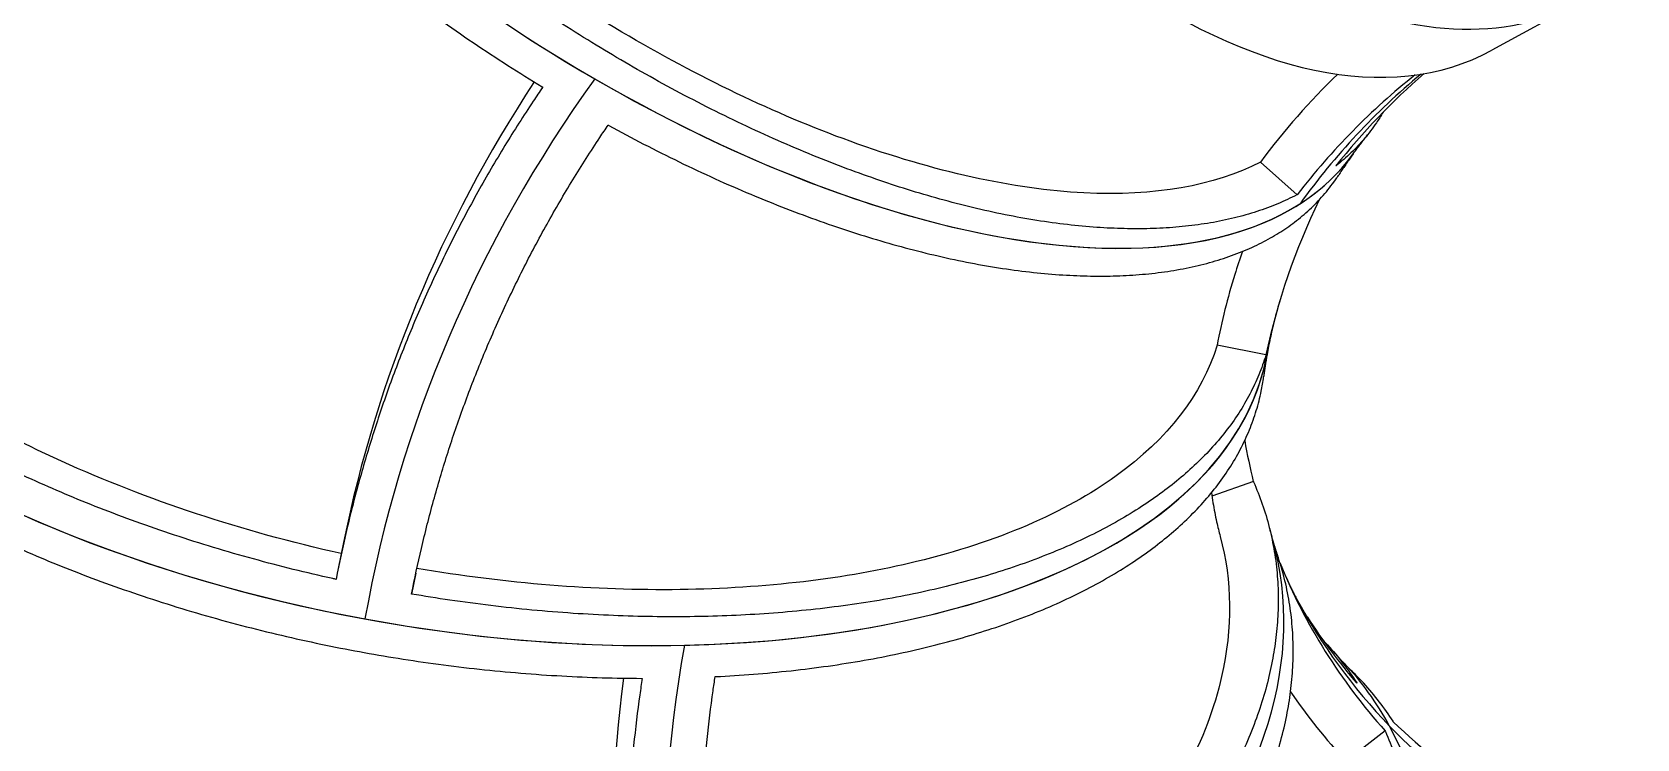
# Model space of a CAD drawing. Header units: millimetres. Extents: x -7616 to 421613, y 91067 to 341353.
# Drawn here: x 184709 to 185542, y 177961 to 178328 of the extents above; entities that cross this region are included whole.
import ezdxf

# ---------------------------------------------------------------- set-up
doc = ezdxf.new("R2010")
doc.units = ezdxf.units.MM
doc.header["$LTSCALE"] = 500
doc.header["$MEASUREMENT"] = 0
doc.linetypes.add('H0', pattern=[0.3, 0.2, -0.1])
doc.layers.add('e-plan', color=9, linetype='CONTINUOUS')

# ---------------------------------------------------------------- blocks, each defined once
blk = doc.blocks.new('A$C633402C3')
at = {"layer": 'e-plan'}
for p, q in [((112221.2, 86910.61), (112175.44, 86885.68)), ((112074.32, 86810.66), (112055.16, 86827.58)), ((112058.05, 86727.46), (112032.66, 86732.44)), ((112051.5, 86661.75), (112029.97, 86654.05)), ((111578.88, 86629.97), (111576.16, 86616.59)), ((111616.5, 86614.16), (111614.28, 86603.23)), ((112119.98, 86532.12), (112099.7, 86516.38))]:
    blk.add_line(p, q, dxfattribs=at)
for centre, major_axis, ratio, start_param, end_param in [((112008.34, 87301.4), (212.85, -390.79), 0.495687, 2.742578, 6.285481), ((112012.16, 87303.48), (210.46, -386.4), 0.495687, 2.771155, 6.285481), ((112008.34, 87301.4), (210.46, -386.4), 0.495687, 3.143888, 6.283185), ((111962.58, 87276.47), (212.85, -390.79), 0.495687, 3.141593, 6.283185), ((111752.76, 87084.22), (350.58, -252.42), 0.469633, 3.350329, 4.921125), ((111752.76, 87084.22), (350.58, -252.42), 0.469633, 4.528426, 6.099222), ((111633.38, 86803.71), (425.35, -75.53), 0.503896, 3.141593, 4.700004), ((112407.41, 86516.51), (256.52, -400.6), 0.867965, 3.31288, 3.459091), ((112417.28, 86499.12), (-252.62, 394.51), 0.867965, 0.08792, 0.301702), ((112425.64, 86504.48), (252.37, -394.12), 0.867965, 3.247252, 3.472809), ((112425.64, 86504.48), (252.37, -394.12), 0.867965, 3.247252, 3.472809), ((112434.01, 86509.83), (-252.62, 394.51), 0.867965, 0.126338, 0.288511), ((112460.88, 86450.9), (882.01, -179.07), 0.863698, 2.808517, 3.141593), ((112475.14, 86427.47), (882.01, -179.07), 0.863698, 2.77012, 3.162819), ((112475.14, 86427.47), (882.01, -179.07), 0.863698, 2.77012, 3.162819), ((111752.76, 87084.22), (350.58, -252.42), 0.469633, 4.921125, 6.283185), ((111752.76, 87084.22), (350.58, -252.42), 0.469633, 6.099222, 6.283185), ((112516.46, 86630.97), (-459.1, 93.21), 0.863698, 6.064474, 6.274897), ((111633.38, 86803.71), (425.35, -75.53), 0.503896, 3.521907, 5.092703), ((112499.44, 86640.82), (466.18, -94.65), 0.863698, 3.056838, 3.1491), ((112518.47, 86640.85), (458.64, -93.12), 0.863698, 3.141593, 3.162819), ((112518.47, 86640.85), (458.64, -93.12), 0.863698, 3.141593, 3.162819), ((111633.38, 86803.71), (425.35, -75.53), 0.503896, 4.700004, 6.2708), ((111633.38, 86803.71), (425.35, -75.53), 0.503896, 5.092703, 6.283185), ((111633.38, 86803.71), (425.35, -75.53), 0.503896, 6.2708, 6.283185), ((112491.3, 86812.85), (-412.24, -222.52), 0.802047, 6.022925, 6.079671), ((111646.24, 86512.29), (415.27, 119.06), 0.588243, 4.840602, 6.283185), ((111646.24, 86512.29), (415.27, 119.06), 0.588243, 4.840602, 6.283185), ((112491.3, 86812.85), (-412.24, -222.52), 0.802047, 6.19794, 6.47237), ((112485.63, 86823.36), (411.84, 222.3), 0.802047, 3.141593, 3.360292), ((112485.63, 86823.36), (411.84, 222.3), 0.802047, 3.141593, 3.360292), ((112479.96, 86833.87), (-412.24, -222.52), 0.802047, 0.062277, 0.175993), ((112608.19, 86596.31), (791.99, 427.49), 0.802047, 2.574893, 2.967592), ((112608.19, 86596.31), (791.99, 427.49), 0.802047, 2.574893, 2.967592), ((111786.89, 86268.24), (311.55, 299.26), 0.583035, 6.123006, 6.283185), ((111786.89, 86268.24), (311.55, 299.26), 0.583035, 6.123006, 6.283185), ((112581.45, 86610.32), (791.99, 427.49), 0.802047, 2.61559, 2.953874), ((112472.65, 86805.94), (418.6, 225.95), 0.802047, 3.226125, 3.346573), ((111786.89, 86268.24), (311.55, 299.26), 0.583035, 4.552209, 6.123006), ((111786.89, 86268.24), (311.55, 299.26), 0.583035, 4.552209, 6.123006), ((112485.63, 86823.36), (411.84, 222.3), 0.802047, 3.360292, 3.752991), ((112485.63, 86823.36), (411.84, 222.3), 0.802047, 3.360292, 3.752991), ((112479.96, 86833.87), (-412.24, -222.52), 0.802047, 0.248213, 0.568692)]:
    blk.add_ellipse(centre, major_axis=major_axis, ratio=ratio, start_param=start_param, end_param=end_param, dxfattribs=at)
for points, knots in [([(111373.42, 87272.54), (111373.41, 87272.47), (111373.4, 87272.4), (111372.98, 87268.74), (111372.7, 87265.03), (111372.44, 87257.35), (111372.46, 87253.4), (111372.82, 87245.29), (111373.15, 87241.15), (111374.14, 87232.71), (111374.78, 87228.42), (111376.38, 87219.75), (111377.33, 87215.38), (111379.51, 87206.6), (111380.73, 87202.2), (111383.42, 87193.44), (111384.88, 87189.09), (111387.98, 87180.49), (111389.7, 87176.05), (111393.47, 87166.95), (111395.52, 87162.28), (111399.94, 87152.78), (111402.32, 87147.94), (111407.39, 87138.15), (111410.08, 87133.21), (111415.74, 87123.26), (111418.71, 87118.26), (111424.89, 87108.28), (111428.1, 87103.29), (111434.7, 87093.4), (111438.09, 87088.5), (111445, 87078.84), (111448.52, 87074.08), (111455.59, 87064.78), (111459.32, 87060.02), (111467.11, 87050.36), (111471.17, 87045.46), (111479.62, 87035.57), (111483.99, 87030.59), (111493, 87020.6), (111497.63, 87015.61), (111507.11, 87005.67), (111511.95, 87000.72), (111521.76, 86990.94), (111526.74, 86986.1), (111536.77, 86976.61), (111541.82, 86971.94), (111551.9, 86962.85), (111556.93, 86958.41), (111566.9, 86949.82), (111572.07, 86945.47), (111582.7, 86936.72), (111588.16, 86932.33), (111599.34, 86923.56), (111605.04, 86919.19), (111616.62, 86910.54), (111622.5, 86906.25), (111634.34, 86897.83), (111640.32, 86893.68), (111652.28, 86885.59), (111658.27, 86881.65), (111670.2, 86873.99), (111676.13, 86870.28), (111682.11, 86866.63), (111682.22, 86866.56), (111682.34, 86866.49)], [19.600922, 19.600922, 19.600922, 19.600922, 19.992056, 19.992056, 39.984112, 39.984112, 59.976168, 59.976168, 79.968224, 79.968224, 99.96028, 99.96028, 119.952336, 119.952336, 139.944393, 139.944393, 159.936449, 159.936449, 179.929657, 179.929657, 199.922865, 199.922865, 219.916072, 219.916072, 239.90928, 239.90928, 259.902488, 259.902488, 279.895696, 279.895696, 299.888904, 299.888904, 319.882112, 319.882112, 339.877344, 339.877344, 359.872577, 359.872577, 379.867809, 379.867809, 399.863041, 399.863041, 419.858274, 419.858274, 439.853506, 439.853506, 459.848738, 459.848738, 479.843971, 479.843971, 499.842497, 499.842497, 519.841023, 519.841023, 539.839549, 539.839549, 559.838075, 559.838075, 579.836601, 579.836601, 599.835127, 599.835127, 619.833653, 619.833653, 620.231169, 620.231169, 620.231169, 620.231169]), ([(112055.16, 86827.58), (112031.19, 86815.17), (112000.05, 86809.74), (111926.93, 86813.47), (111885.67, 86822.58), (111803.18, 86852.51), (111763.08, 86871.7), (111683.9, 86918.58), (111645.41, 86945.91), (111609.76, 86975.92)], [0, 0, 0, 0, 158.280577, 158.280577, 316.435729, 316.435729, 457.038505, 457.038505, 597.721347, 597.721347, 597.721347, 597.721347]), ([(112074.32, 86810.66), (112074.25, 86810.63), (112074.19, 86810.6), (112070.99, 86808.93), (112067.68, 86807.37), (112060.74, 86804.47), (112057.11, 86803.12), (112049.57, 86800.66), (112045.66, 86799.56), (112037.6, 86797.59), (112033.45, 86796.74), (112024.97, 86795.29), (112020.64, 86794.7), (112011.86, 86793.78), (112007.41, 86793.44), (111998.48, 86793.02), (111994, 86792.93), (111985.07, 86792.97), (111980.42, 86793.1), (111970.8, 86793.6), (111965.83, 86793.97), (111955.62, 86794.98), (111950.38, 86795.61), (111939.7, 86797.14), (111934.25, 86798.03), (111923.22, 86800.08), (111917.63, 86801.23), (111906.38, 86803.76), (111900.73, 86805.15), (111889.42, 86808.13), (111883.78, 86809.72), (111872.58, 86813.08), (111867.03, 86814.84), (111856.11, 86818.48), (111850.48, 86820.44), (111838.99, 86824.65), (111833.11, 86826.89), (111821.19, 86831.65), (111815.14, 86834.17), (111802.93, 86839.45), (111796.78, 86842.21), (111784.45, 86847.95), (111778.28, 86850.93), (111765.98, 86857.06), (111759.86, 86860.21), (111747.76, 86866.65), (111741.77, 86869.92), (111730.01, 86876.54), (111724.24, 86879.89), (111712.99, 86886.58), (111707.24, 86890.07), (111695.62, 86897.35), (111689.74, 86901.12), (111677.91, 86908.91), (111671.97, 86912.93), (111660.11, 86921.16), (111654.19, 86925.37), (111642.45, 86933.93), (111636.62, 86938.28), (111625.15, 86947.07), (111619.49, 86951.51), (111608.68, 86960.21), (111603.52, 86964.47), (111598.48, 86968.7)], [1299.178871, 1299.178871, 1299.178871, 1299.178871, 1299.570367, 1299.570367, 1319.562793, 1319.562793, 1339.555219, 1339.555219, 1359.547646, 1359.547646, 1379.540072, 1379.540072, 1399.532498, 1399.532498, 1419.524925, 1419.524925, 1439.517351, 1439.517351, 1459.510962, 1459.510962, 1479.504572, 1479.504572, 1499.498183, 1499.498183, 1519.491793, 1519.491793, 1539.485404, 1539.485404, 1559.479014, 1559.479014, 1579.472624, 1579.472624, 1599.466235, 1599.466235, 1619.46043, 1619.46043, 1639.454626, 1639.454626, 1659.448821, 1659.448821, 1679.443017, 1679.443017, 1699.437212, 1699.437212, 1719.431407, 1719.431407, 1739.425603, 1739.425603, 1759.419798, 1759.419798, 1779.413865, 1779.413865, 1799.407931, 1799.407931, 1819.401998, 1819.401998, 1839.396065, 1839.396065, 1859.390131, 1859.390131, 1879.384198, 1879.384198, 1898.445264, 1898.445264, 1898.445264, 1898.445264]), ([(111575.03, 86610.87), (111574.44, 86611), (111573.86, 86611.12), (111566.51, 86612.75), (111559.66, 86614.35), (111545.89, 86617.75), (111538.97, 86619.56), (111525.14, 86623.35), (111518.23, 86625.35), (111504.53, 86629.49), (111497.73, 86631.65), (111484.32, 86636.09), (111477.71, 86638.38), (111464.76, 86643.06), (111458.43, 86645.45), (111446.1, 86650.28), (111440.1, 86652.72), (111428.53, 86657.62), (111422.68, 86660.18), (111410.97, 86665.51), (111405.1, 86668.28), (111393.43, 86674.01), (111387.63, 86676.96), (111376.2, 86683.01), (111370.56, 86686.12), (111359.51, 86692.43), (111354.1, 86695.65), (111343.58, 86702.14), (111338.46, 86705.43), (111328.59, 86712.02), (111323.83, 86715.32), (111314.7, 86721.91), (111310.33, 86725.19), (111302.03, 86731.66), (111297.9, 86735), (111289.77, 86741.86), (111285.78, 86745.38), (111277.99, 86752.55), (111274.2, 86756.21), (111266.9, 86763.6), (111263.38, 86767.34), (111256.67, 86774.87), (111253.48, 86778.65), (111247.44, 86786.21), (111244.6, 86789.99), (111239.3, 86797.48), (111236.84, 86801.2), (111232.3, 86808.54), (111230.23, 86812.15), (111226.46, 86819.22), (111224.68, 86822.83), (111221.38, 86830.18), (111219.86, 86833.91), (111217.14, 86841.44), (111215.94, 86845.23), (111213.88, 86852.84), (111213.02, 86856.65), (111211.67, 86864.24), (111211.18, 86868.02), (111210.55, 86875.49), (111210.41, 86879.18), (111210.49, 86886.45), (111210.71, 86890.02), (111211.09, 86893.57), (111211.1, 86893.64), (111211.1, 86893.7)], [1937.634468, 1937.634468, 1937.634468, 1937.634468, 1939.366083, 1939.366083, 1959.359835, 1959.359835, 1979.353587, 1979.353587, 1999.347339, 1999.347339, 2019.341091, 2019.341091, 2039.334842, 2039.334842, 2059.328594, 2059.328594, 2079.322346, 2079.322346, 2099.315647, 2099.315647, 2119.308948, 2119.308948, 2139.30225, 2139.30225, 2159.295551, 2159.295551, 2179.288852, 2179.288852, 2199.282153, 2199.282153, 2219.275454, 2219.275454, 2239.268755, 2239.268755, 2259.26178, 2259.26178, 2279.254804, 2279.254804, 2299.247828, 2299.247828, 2319.240852, 2319.240852, 2339.233876, 2339.233876, 2359.2269, 2359.2269, 2379.219924, 2379.219924, 2399.212949, 2399.212949, 2419.205815, 2419.205815, 2439.198681, 2439.198681, 2459.191548, 2459.191548, 2479.184414, 2479.184414, 2499.177281, 2499.177281, 2519.170147, 2519.170147, 2539.163014, 2539.163014, 2539.554949, 2539.554949, 2539.554949, 2539.554949]), ([(111577.72, 86624.25), (111526.31, 86635.68), (111476.93, 86651.99), (111387.76, 86692.5), (111348.82, 86716.34), (111290.08, 86765.57), (111269.08, 86790.14), (111242.26, 86839.85), (111236.64, 86864.63), (111239.06, 86888.22)], [0.025395, 0.025395, 0.025395, 0.025395, 158.176485, 158.176485, 316.376998, 316.376998, 457.078153, 457.078153, 597.79081, 597.79081, 597.79081, 597.79081]), ([(111682.34, 86866.49), (111680.69, 86864.07), (111679.04, 86861.63), (111672.43, 86851.69), (111667.52, 86844), (111657.93, 86828.29), (111653.24, 86820.27), (111644.16, 86803.97), (111639.77, 86795.7), (111631.33, 86779.01), (111627.29, 86770.59), (111619.61, 86753.7), (111615.96, 86745.23), (111609.09, 86728.36), (111605.86, 86719.96), (111599.85, 86703.33), (111597.06, 86695.11), (111591.92, 86678.97), (111589.44, 86670.67), (111584.74, 86653.69), (111582.51, 86645.01), (111578.5, 86627.86), (111576.68, 86619.4), (111575.03, 86610.87)], [2681.442049, 2681.442049, 2681.442049, 2681.442049, 2691.128265, 2691.128265, 2720.516374, 2720.516374, 2749.904482, 2749.904482, 2779.292591, 2779.292591, 2808.6807, 2808.6807, 2838.068808, 2838.068808, 2867.456917, 2867.456917, 2896.845025, 2896.845025, 2926.186519, 2926.186519, 2955.528013, 2955.528013, 2983.262937, 2983.262937, 2983.262937, 2983.262937]), ([(112118.9, 86853.45), (112117.8, 86851.56), (112116.64, 86849.72), (112113.49, 86845.09), (112111.42, 86842.38), (112107.01, 86837.19), (112104.67, 86834.72), (112099.77, 86830.04), (112097.2, 86827.84), (112094.5, 86825.74), (112094.45, 86825.7), (112094.4, 86825.66)], [1187.020684, 1187.020684, 1187.020684, 1187.020684, 1199.788294, 1199.788294, 1219.777133, 1219.777133, 1239.765971, 1239.765971, 1259.75481, 1259.75481, 1260.142728, 1260.142728, 1260.142728, 1260.142728]), ([(111614.28, 86603.23), (111615.83, 86611.2), (111617.52, 86619.1), (111621.3, 86635.33), (111623.43, 86643.64), (111627.91, 86659.89), (111630.28, 86667.84), (111635.19, 86683.29), (111637.86, 86691.16), (111643.61, 86707.08), (111646.69, 86715.13), (111653.26, 86731.29), (111656.75, 86739.39), (111664.1, 86755.56), (111667.97, 86763.63), (111676.04, 86779.61), (111680.24, 86787.53), (111688.94, 86803.14), (111693.42, 86810.82), (111702.61, 86825.86), (111707.3, 86833.23), (111713.5, 86842.54), (111714.93, 86844.67), (111716.37, 86846.78)], [2236.218017, 2236.218017, 2236.218017, 2236.218017, 2262.137674, 2262.137674, 2290.233966, 2290.233966, 2318.330258, 2318.330258, 2346.473322, 2346.473322, 2374.616386, 2374.616386, 2402.75945, 2402.75945, 2430.902515, 2430.902515, 2459.045579, 2459.045579, 2487.188643, 2487.188643, 2515.331707, 2515.331707, 2523.784719, 2523.784719, 2523.784719, 2523.784719]), ([(111716.37, 86846.78), (111716.49, 86846.72), (111716.61, 86846.65), (111722.65, 86843.34), (111728.69, 86840.12), (111740.89, 86833.81), (111747.06, 86830.72), (111759.44, 86824.7), (111765.67, 86821.78), (111778.08, 86816.16), (111784.28, 86813.45), (111796.57, 86808.29), (111802.66, 86805.83), (111814.67, 86801.17), (111820.59, 86798.98), (111832.16, 86794.87), (111837.82, 86792.95), (111848.81, 86789.4), (111854.4, 86787.69), (111865.67, 86784.42), (111871.35, 86782.87), (111882.72, 86779.98), (111888.42, 86778.63), (111899.73, 86776.18), (111905.35, 86775.07), (111916.44, 86773.1), (111921.92, 86772.25), (111932.67, 86770.79), (111937.93, 86770.19), (111948.2, 86769.25), (111953.19, 86768.9), (111962.86, 86768.46), (111967.53, 86768.35), (111976.5, 86768.37), (111981, 86768.48), (111989.97, 86768.95), (111994.43, 86769.3), (112003.25, 86770.26), (112007.59, 86770.87), (112016.1, 86772.35), (112020.27, 86773.22), (112028.35, 86775.21), (112032.27, 86776.33), (112039.83, 86778.81), (112043.47, 86780.16), (112050.43, 86783.08), (112053.74, 86784.64), (112060.03, 86787.92), (112063, 86789.65), (112068.57, 86793.22), (112071.31, 86795.14), (112076.61, 86799.27), (112079.18, 86801.47), (112084.08, 86806.15), (112086.43, 86808.62), (112090.84, 86813.8), (112092.91, 86816.51), (112095.2, 86819.88), (112095.57, 86820.43), (112095.93, 86820.98)], [659.433236, 659.433236, 659.433236, 659.433236, 659.833006, 659.833006, 679.833833, 679.833833, 699.834661, 699.834661, 719.835488, 719.835488, 739.836316, 739.836316, 759.837143, 759.837143, 779.83797, 779.83797, 799.838798, 799.838798, 819.840569, 819.840569, 839.842341, 839.842341, 859.844113, 859.844113, 879.845884, 879.845884, 899.847656, 899.847656, 919.849428, 919.849428, 939.851199, 939.851199, 959.852971, 959.852971, 979.850467, 979.850467, 999.847963, 999.847963, 1019.845459, 1019.845459, 1039.842956, 1039.842956, 1059.840452, 1059.840452, 1079.837948, 1079.837948, 1099.835444, 1099.835444, 1119.832941, 1119.832941, 1139.821779, 1139.821779, 1159.810617, 1159.810617, 1179.799456, 1179.799456, 1199.788294, 1199.788294, 1203.646425, 1203.646425, 1203.646425, 1203.646425]), ([(112103.34, 86831.81), (112103.86, 86832.52), (112104.38, 86833.23), (112105.42, 86834.65), (112105.94, 86835.36), (112106.99, 86836.76), (112107.52, 86837.45), (112108.57, 86838.84), (112109.1, 86839.52), (112110.17, 86840.89), (112110.7, 86841.57), (112111.24, 86842.25)], [3.35430809, 3.35430809, 3.35430809, 3.35430809, 3.362756, 3.362756, 3.37120391, 3.37120391, 3.37965182, 3.37965182, 3.38809973, 3.38809973, 3.39654765, 3.39654765, 3.39654765, 3.39654765]), ([(112103.34, 86831.81), (112102.83, 86831.09), (112102.31, 86830.37), (112101.3, 86828.93), (112100.79, 86828.21), (112099.79, 86826.76), (112099.3, 86826.04), (112098.32, 86824.6), (112097.83, 86823.87), (112096.87, 86822.43), (112096.4, 86821.7), (112095.93, 86820.98)], [2.93679027, 2.93679027, 2.93679027, 2.93679027, 2.94520501, 2.94520501, 2.95361975, 2.95361975, 2.96203449, 2.96203449, 2.97044923, 2.97044923, 2.97886397, 2.97886397, 2.97886397, 2.97886397]), ([(111227.53, 86766.77), (111227.57, 86766.7), (111227.62, 86766.63), (111229.94, 86762.93), (111232.4, 86759.24), (111237.72, 86751.82), (111240.57, 86748.09), (111246.62, 86740.61), (111249.82, 86736.87), (111256.55, 86729.44), (111260.07, 86725.75), (111267.4, 86718.46), (111271.2, 86714.86), (111279, 86707.79), (111283.01, 86704.33), (111291.15, 86697.57), (111295.29, 86694.29), (111303.62, 86687.92), (111307.99, 86684.7), (111317.14, 86678.24), (111321.92, 86675), (111331.82, 86668.54), (111336.94, 86665.32), (111347.49, 86658.95), (111352.91, 86655.81), (111363.98, 86649.64), (111369.64, 86646.6), (111381.1, 86640.69), (111386.91, 86637.81), (111398.61, 86632.24), (111404.49, 86629.54), (111416.24, 86624.35), (111422.1, 86621.86), (111433.7, 86617.12), (111439.7, 86614.75), (111452.06, 86610.07), (111458.42, 86607.76), (111471.39, 86603.24), (111478.02, 86601.03), (111491.46, 86596.74), (111498.27, 86594.67), (111512.01, 86590.69), (111518.93, 86588.78), (111532.79, 86585.15), (111539.73, 86583.43), (111553.53, 86580.19), (111560.4, 86578.67), (111573.95, 86575.85), (111580.64, 86574.53), (111593.75, 86572.12), (111600.48, 86570.96), (111614.17, 86568.78), (111621.13, 86567.76), (111635.21, 86565.87), (111642.33, 86565), (111656.61, 86563.45), (111663.78, 86562.77), (111678.09, 86561.59), (111685.23, 86561.09), (111699.38, 86560.3), (111706.39, 86560), (111720.2, 86559.59), (111727, 86559.48), (111733.79, 86559.46), (111733.92, 86559.46), (111734.05, 86559.46)], [19.600922, 19.600922, 19.600922, 19.600922, 19.992056, 19.992056, 39.984112, 39.984112, 59.976168, 59.976168, 79.968224, 79.968224, 99.96028, 99.96028, 119.952336, 119.952336, 139.944393, 139.944393, 159.936449, 159.936449, 179.929657, 179.929657, 199.922865, 199.922865, 219.916072, 219.916072, 239.90928, 239.90928, 259.902488, 259.902488, 279.895696, 279.895696, 299.888904, 299.888904, 319.882112, 319.882112, 339.877344, 339.877344, 359.872577, 359.872577, 379.867809, 379.867809, 399.863041, 399.863041, 419.858274, 419.858274, 439.853506, 439.853506, 459.848738, 459.848738, 479.843971, 479.843971, 499.842497, 499.842497, 519.841023, 519.841023, 539.839549, 539.839549, 559.838075, 559.838075, 579.836601, 579.836601, 599.835127, 599.835127, 619.833653, 619.833653, 620.231169, 620.231169, 620.231169, 620.231169]), ([(112065.21, 86755.38), (112064.78, 86753.96), (112064.37, 86752.54), (112063.57, 86749.7), (112063.18, 86748.28), (112062.44, 86745.43), (112062.08, 86744), (112061.39, 86741.14), (112061.06, 86739.71), (112060.42, 86736.84), (112060.12, 86735.4), (112059.82, 86733.96)], [3.2287585, 3.2287585, 3.2287585, 3.2287585, 3.24465945, 3.24465945, 3.2605604, 3.2605604, 3.27646135, 3.27646135, 3.29236229, 3.29236229, 3.30826324, 3.30826324, 3.30826324, 3.30826324]), ([(112032.66, 86732.44), (112024.82, 86706.92), (112007.01, 86683.86), (111953.47, 86645.33), (111918.26, 86630.21), (111839.52, 86611.07), (111797.95, 86606.16), (111709.45, 86604.95), (111663.19, 86608.67), (111617.01, 86616.54)], [0, 0, 0, 0, 158.280577, 158.280577, 316.435729, 316.435729, 457.038505, 457.038505, 597.695443, 597.695443, 597.695443, 597.695443]), ([(112058.72, 86728.18), (112058.79, 86728.57), (112058.86, 86728.96), (112059, 86729.73), (112059.07, 86730.11), (112059.22, 86730.89), (112059.29, 86731.27), (112059.44, 86732.04), (112059.52, 86732.43), (112059.67, 86733.2), (112059.74, 86733.58), (112059.82, 86733.96)], [2.95369595, 2.95369595, 2.95369595, 2.95369595, 2.95794118, 2.95794118, 2.9621864, 2.9621864, 2.96643162, 2.96643162, 2.97067684, 2.97067684, 2.97492207, 2.97492207, 2.97492207, 2.97492207]), ([(112058.05, 86727.46), (112058.03, 86727.4), (112058.01, 86727.33), (112056.97, 86723.91), (112055.78, 86720.53), (112053.01, 86713.79), (112051.45, 86710.43), (112047.95, 86703.77), (112046.02, 86700.47), (112041.8, 86693.98), (112039.52, 86690.78), (112034.65, 86684.53), (112032.06, 86681.48), (112026.61, 86675.56), (112023.75, 86672.68), (112017.84, 86667.15), (112014.78, 86664.48), (112008.54, 86659.38), (112005.21, 86656.83), (111998.16, 86651.77), (111994.43, 86649.26), (111986.61, 86644.34), (111982.51, 86641.93), (111973.99, 86637.22), (111969.56, 86634.94), (111960.42, 86630.52), (111955.72, 86628.4), (111946.08, 86624.33), (111941.16, 86622.38), (111931.17, 86618.7), (111926.1, 86616.96), (111915.92, 86613.69), (111910.8, 86612.16), (111900.61, 86609.32), (111895.3, 86607.95), (111884.3, 86605.31), (111878.61, 86604.06), (111866.92, 86601.7), (111860.91, 86600.6), (111848.66, 86598.57), (111842.41, 86597.65), (111829.74, 86595.99), (111823.32, 86595.25), (111810.39, 86593.98), (111803.89, 86593.44), (111790.88, 86592.56), (111784.38, 86592.22), (111771.48, 86591.71), (111765.08, 86591.56), (111752.48, 86591.41), (111745.99, 86591.42), (111732.72, 86591.61), (111725.94, 86591.8), (111712.16, 86592.36), (111705.16, 86592.74), (111691.04, 86593.7), (111683.92, 86594.28), (111669.65, 86595.62), (111662.5, 86596.39), (111648.24, 86598.11), (111641.15, 86599.06), (111627.43, 86601.06), (111620.8, 86602.12), (111614.28, 86603.23)], [1299.178871, 1299.178871, 1299.178871, 1299.178871, 1299.570367, 1299.570367, 1319.562793, 1319.562793, 1339.555219, 1339.555219, 1359.547646, 1359.547646, 1379.540072, 1379.540072, 1399.532498, 1399.532498, 1419.524925, 1419.524925, 1439.517351, 1439.517351, 1459.510962, 1459.510962, 1479.504572, 1479.504572, 1499.498183, 1499.498183, 1519.491793, 1519.491793, 1539.485404, 1539.485404, 1559.479014, 1559.479014, 1579.472624, 1579.472624, 1599.466235, 1599.466235, 1619.46043, 1619.46043, 1639.454626, 1639.454626, 1659.448821, 1659.448821, 1679.443017, 1679.443017, 1699.437212, 1699.437212, 1719.431407, 1719.431407, 1739.425603, 1739.425603, 1759.419798, 1759.419798, 1779.413865, 1779.413865, 1799.407931, 1799.407931, 1819.401998, 1819.401998, 1839.396065, 1839.396065, 1859.390131, 1859.390131, 1879.384198, 1879.384198, 1898.445264, 1898.445264, 1898.445264, 1898.445264]), ([(112058.72, 86728.18), (112058.58, 86727.35), (112058.43, 86726.53), (112058.16, 86724.88), (112058.02, 86724.06), (112057.76, 86722.43), (112057.63, 86721.62), (112057.39, 86720), (112057.27, 86719.19), (112057.04, 86717.59), (112056.94, 86716.79), (112056.83, 86715.99)], [1.99655811, 1.99655811, 1.99655811, 1.99655811, 2.00463484, 2.00463484, 2.01271157, 2.01271157, 2.0207883, 2.0207883, 2.02886504, 2.02886504, 2.03694177, 2.03694177, 2.03694177, 2.03694177]), ([(111771.93, 86560.33), (111772.06, 86560.34), (111772.19, 86560.35), (111778.78, 86560.68), (111785.3, 86561.09), (111798.34, 86562.12), (111804.86, 86562.73), (111817.82, 86564.15), (111824.26, 86564.96), (111836.96, 86566.76), (111843.22, 86567.75), (111855.5, 86569.92), (111861.52, 86571.09), (111873.24, 86573.57), (111878.94, 86574.89), (111889.97, 86577.64), (111895.29, 86579.08), (111905.51, 86582.03), (111910.64, 86583.61), (111920.85, 86586.99), (111925.93, 86588.78), (111935.94, 86592.57), (111940.88, 86594.57), (111950.54, 86598.74), (111955.26, 86600.92), (111964.42, 86605.42), (111968.86, 86607.76), (111977.4, 86612.55), (111981.51, 86615), (111989.35, 86620.01), (111993.09, 86622.55), (112000.16, 86627.68), (112003.49, 86630.26), (112009.75, 86635.42), (112012.81, 86638.12), (112018.74, 86643.71), (112021.6, 86646.61), (112027.07, 86652.58), (112029.67, 86655.66), (112034.55, 86661.95), (112036.83, 86665.16), (112041.06, 86671.69), (112042.99, 86675), (112046.5, 86681.69), (112048.07, 86685.06), (112050.84, 86691.82), (112052.04, 86695.2), (112054.07, 86701.92), (112054.91, 86705.26), (112056.07, 86710.98), (112056.49, 86713.46), (112056.83, 86715.99)], [659.433236, 659.433236, 659.433236, 659.433236, 659.833006, 659.833006, 679.833833, 679.833833, 699.834661, 699.834661, 719.835488, 719.835488, 739.836316, 739.836316, 759.837143, 759.837143, 779.83797, 779.83797, 799.838798, 799.838798, 819.840569, 819.840569, 839.842341, 839.842341, 859.844113, 859.844113, 879.845884, 879.845884, 899.847656, 899.847656, 919.849428, 919.849428, 939.851199, 939.851199, 959.852971, 959.852971, 979.850467, 979.850467, 999.847963, 999.847963, 1019.845459, 1019.845459, 1039.842956, 1039.842956, 1059.840452, 1059.840452, 1079.837948, 1079.837948, 1099.835444, 1099.835444, 1119.832941, 1119.832941, 1134.559727, 1134.559727, 1134.559727, 1134.559727]), ([(112051.5, 86661.75), (112051.53, 86661.68), (112051.56, 86661.6), (112053.25, 86657.78), (112054.78, 86653.92), (112057.52, 86646.01), (112058.74, 86641.97), (112060.83, 86633.74), (112061.7, 86629.56), (112063.1, 86621.12), (112063.61, 86616.86), (112064.29, 86608.31), (112064.44, 86604.02), (112064.41, 86595.46), (112064.22, 86591.2), (112063.53, 86582.78), (112063.03, 86578.61), (112061.75, 86570.43), (112060.94, 86566.23), (112058.98, 86557.65), (112057.82, 86553.29), (112055.13, 86544.44), (112053.6, 86539.96), (112050.18, 86530.95), (112048.29, 86526.42), (112044.16, 86517.36), (112041.92, 86512.84), (112037.14, 86503.85), (112034.59, 86499.38), (112029.24, 86490.57), (112026.43, 86486.23), (112020.61, 86477.71), (112017.6, 86473.54), (112011.45, 86465.43), (112008.18, 86461.3), (112001.23, 86452.97), (111997.55, 86448.76), (111989.84, 86440.31), (111985.8, 86436.08), (111977.39, 86427.66), (111973.02, 86423.47), (111964, 86415.18), (111959.36, 86411.08), (111949.85, 86403.02), (111944.98, 86399.06), (111935.11, 86391.34), (111930.11, 86387.57), (111920.05, 86380.26), (111914.99, 86376.73), (111904.92, 86369.92), (111899.67, 86366.49), (111888.79, 86359.66), (111883.17, 86356.25), (111871.61, 86349.5), (111865.67, 86346.16), (111853.55, 86339.61), (111847.37, 86336.39), (111834.83, 86330.13), (111828.48, 86327.08), (111815.69, 86321.18), (111809.25, 86318.33), (111796.68, 86312.99), (111790.54, 86310.49), (111784.45, 86308.1)], [1299.178871, 1299.178871, 1299.178871, 1299.178871, 1299.570367, 1299.570367, 1319.562793, 1319.562793, 1339.555219, 1339.555219, 1359.547646, 1359.547646, 1379.540072, 1379.540072, 1399.532498, 1399.532498, 1419.524925, 1419.524925, 1439.517351, 1439.517351, 1459.510962, 1459.510962, 1479.504572, 1479.504572, 1499.498183, 1499.498183, 1519.491793, 1519.491793, 1539.485404, 1539.485404, 1559.479014, 1559.479014, 1579.472624, 1579.472624, 1599.466235, 1599.466235, 1619.46043, 1619.46043, 1639.454626, 1639.454626, 1659.448821, 1659.448821, 1679.443017, 1679.443017, 1699.437212, 1699.437212, 1719.431407, 1719.431407, 1739.425603, 1739.425603, 1759.419798, 1759.419798, 1779.413865, 1779.413865, 1799.407931, 1799.407931, 1819.401998, 1819.401998, 1839.396065, 1839.396065, 1859.390131, 1859.390131, 1879.384198, 1879.384198, 1898.445264, 1898.445264, 1898.445264, 1898.445264]), ([(112029.72, 86655.81), (112029.96, 86654.08), (112030.22, 86652.37), (112031.08, 86647.27), (112031.72, 86643.95), (112033.02, 86638.14), (112033.64, 86635.62), (112034.3, 86633.15)], [131.408729, 131.408729, 131.408729, 131.408729, 143.67775, 143.67775, 168.518324, 168.518324, 188.328142, 188.328142, 188.328142, 188.328142]), ([(112034.3, 86633.15), (112040.48, 86610.13), (112040.75, 86585.62), (112027.6, 86527.85), (112010.3, 86494.75), (111960.77, 86434.79), (111930.78, 86408.09), (111861.12, 86360.79), (111822.25, 86340.38), (111780.49, 86323.73)], [36.029541, 36.029541, 36.029541, 36.029541, 158.280577, 158.280577, 316.435729, 316.435729, 457.038505, 457.038505, 593.705685, 593.705685, 593.705685, 593.705685]), ([(112059.99, 86637.04), (112060.09, 86636.65), (112060.18, 86636.27), (112060.38, 86635.5), (112060.48, 86635.12), (112060.68, 86634.36), (112060.78, 86633.98), (112060.99, 86633.22), (112061.09, 86632.85), (112061.3, 86632.1), (112061.4, 86631.72), (112061.51, 86631.35)], [2.35988781, 2.35988781, 2.35988781, 2.35988781, 2.36576169, 2.36576169, 2.37163556, 2.37163556, 2.37750944, 2.37750944, 2.38338331, 2.38338331, 2.38925719, 2.38925719, 2.38925719, 2.38925719]), ([(112061.51, 86631.35), (112061.67, 86630.81), (112061.82, 86630.27), (112062.14, 86629.2), (112062.3, 86628.67), (112062.63, 86627.61), (112062.8, 86627.09), (112063.13, 86626.04), (112063.3, 86625.51), (112063.65, 86624.48), (112063.82, 86623.96), (112064, 86623.45)], [2.38925719, 2.38925719, 2.38925719, 2.38925719, 2.39776962, 2.39776962, 2.40628205, 2.40628205, 2.41479449, 2.41479449, 2.42330692, 2.42330692, 2.43181935, 2.43181935, 2.43181935, 2.43181935]), ([(111791.98, 86276.93), (111792.11, 86276.98), (111792.24, 86277.03), (111798.73, 86279.65), (111805.15, 86282.34), (111817.99, 86287.96), (111824.41, 86290.89), (111837.16, 86296.94), (111843.49, 86300.07), (111855.99, 86306.49), (111862.15, 86309.78), (111874.23, 86316.48), (111880.15, 86319.9), (111891.68, 86326.79), (111897.28, 86330.28), (111908.12, 86337.26), (111913.36, 86340.75), (111923.4, 86347.69), (111928.44, 86351.3), (111938.47, 86358.74), (111943.46, 86362.57), (111953.29, 86370.44), (111958.14, 86374.46), (111967.62, 86382.66), (111972.25, 86386.82), (111981.24, 86395.25), (111985.59, 86399.5), (111993.97, 86408.05), (111998, 86412.35), (112005.68, 86420.91), (112009.34, 86425.18), (112016.26, 86433.63), (112019.53, 86437.81), (112025.65, 86446.02), (112028.65, 86450.24), (112034.44, 86458.86), (112037.24, 86463.26), (112042.57, 86472.16), (112045.11, 86476.68), (112049.87, 86485.76), (112052.09, 86490.33), (112056.2, 86499.48), (112058.08, 86504.05), (112061.48, 86513.14), (112063, 86517.66), (112065.68, 86526.58), (112066.83, 86530.98), (112068.78, 86539.62), (112069.58, 86543.85), (112070.85, 86552.09), (112071.34, 86556.28), (112072.02, 86564.76), (112072.2, 86569.04), (112072.23, 86577.63), (112072.06, 86581.95), (112071.38, 86590.54), (112070.86, 86594.82), (112069.46, 86603.29), (112068.59, 86607.48), (112066.52, 86615.62), (112065.33, 86619.58), (112064, 86623.45)], [659.433236, 659.433236, 659.433236, 659.433236, 659.833006, 659.833006, 679.833833, 679.833833, 699.834661, 699.834661, 719.835488, 719.835488, 739.836316, 739.836316, 759.837143, 759.837143, 779.83797, 779.83797, 799.838798, 799.838798, 819.840569, 819.840569, 839.842341, 839.842341, 859.844113, 859.844113, 879.845884, 879.845884, 899.847656, 899.847656, 919.849428, 919.849428, 939.851199, 939.851199, 959.852971, 959.852971, 979.850467, 979.850467, 999.847963, 999.847963, 1019.845459, 1019.845459, 1039.842956, 1039.842956, 1059.840452, 1059.840452, 1079.837948, 1079.837948, 1099.835444, 1099.835444, 1119.832941, 1119.832941, 1139.821779, 1139.821779, 1159.810617, 1159.810617, 1179.799456, 1179.799456, 1199.788294, 1199.788294, 1219.777133, 1219.777133, 1239.274338, 1239.274338, 1239.274338, 1239.274338]), ([(112068.75, 86611.34), (112069.07, 86610.64), (112069.38, 86609.94), (112070.02, 86608.55), (112070.35, 86607.86), (112071.01, 86606.48), (112071.35, 86605.8), (112072.03, 86604.44), (112072.38, 86603.76), (112073.08, 86602.41), (112073.43, 86601.73), (112073.8, 86601.07)], [2.50098028, 2.50098028, 2.50098028, 2.50098028, 2.5134357, 2.5134357, 2.52589111, 2.52589111, 2.53834653, 2.53834653, 2.55080194, 2.55080194, 2.56325736, 2.56325736, 2.56325736, 2.56325736]), ([(112079.62, 86591.21), (112079.2, 86591.86), (112078.79, 86592.5), (112077.98, 86593.8), (112077.58, 86594.46), (112076.8, 86595.77), (112076.41, 86596.42), (112075.64, 86597.74), (112075.27, 86598.4), (112074.52, 86599.73), (112074.16, 86600.4), (112073.8, 86601.07)], [3.65765088, 3.65765088, 3.65765088, 3.65765088, 3.67010629, 3.67010629, 3.68256171, 3.68256171, 3.69501712, 3.69501712, 3.70747254, 3.70747254, 3.71992795, 3.71992795, 3.71992795, 3.71992795]), ([(112087.75, 86579.24), (112088.5, 86578.45), (112089.24, 86577.66), (112092.82, 86573.75), (112095.52, 86570.53), (112100.6, 86563.93), (112102.98, 86560.54), (112105.24, 86557.04), (112105.29, 86556.97), (112105.33, 86556.9)], [1214.639872, 1214.639872, 1214.639872, 1214.639872, 1219.777133, 1219.777133, 1239.765971, 1239.765971, 1259.75481, 1259.75481, 1260.142728, 1260.142728, 1260.142728, 1260.142728]), ([(112098.45, 86567.5), (112098.04, 86567.92), (112097.64, 86568.34), (112096.85, 86569.18), (112096.46, 86569.6), (112095.68, 86570.45), (112095.29, 86570.87), (112094.53, 86571.72), (112094.15, 86572.14), (112093.4, 86572.99), (112093.03, 86573.41), (112092.67, 86573.83)], [3.50122904, 3.50122904, 3.50122904, 3.50122904, 3.50971268, 3.50971268, 3.51819631, 3.51819631, 3.52667995, 3.52667995, 3.53516359, 3.53516359, 3.54364723, 3.54364723, 3.54364723, 3.54364723]), ([(112102.77, 86563.15), (112102.48, 86563.44), (112102.18, 86563.73), (112101.59, 86564.31), (112101.3, 86564.6), (112100.72, 86565.18), (112100.43, 86565.47), (112099.86, 86566.05), (112099.57, 86566.34), (112099.01, 86566.92), (112098.73, 86567.21), (112098.45, 86567.5)], [3.47193334, 3.47193334, 3.47193334, 3.47193334, 3.47779248, 3.47779248, 3.48365162, 3.48365162, 3.48951076, 3.48951076, 3.4953699, 3.4953699, 3.50122904, 3.50122904, 3.50122904, 3.50122904]), ([(111734.05, 86559.46), (111733.62, 86556.64), (111733.2, 86553.79), (111731.58, 86542.27), (111730.51, 86533.46), (111728.7, 86515.67), (111727.96, 86506.7), (111726.83, 86488.69), (111726.45, 86479.66), (111726.06, 86461.65), (111726.05, 86452.67), (111726.38, 86434.87), (111726.73, 86426.06), (111727.78, 86408.68), (111728.47, 86400.13), (111730.16, 86383.39), (111731.16, 86375.2), (111733.4, 86359.31), (111734.7, 86351.22), (111737.68, 86334.85), (111739.36, 86326.57), (111743.01, 86310.4), (111744.96, 86302.52), (111747.07, 86294.64)], [2681.442049, 2681.442049, 2681.442049, 2681.442049, 2691.128265, 2691.128265, 2720.516374, 2720.516374, 2749.904482, 2749.904482, 2779.292591, 2779.292591, 2808.6807, 2808.6807, 2838.068808, 2838.068808, 2867.456917, 2867.456917, 2896.845025, 2896.845025, 2926.186519, 2926.186519, 2955.528013, 2955.528013, 2983.262937, 2983.262937, 2983.262937, 2983.262937]), ([(111784.45, 86308.1), (111782.48, 86315.46), (111780.66, 86322.82), (111777.2, 86338.11), (111775.58, 86346.03), (111772.72, 86361.69), (111771.47, 86369.44), (111769.31, 86384.65), (111768.35, 86392.49), (111766.73, 86408.51), (111766.06, 86416.7), (111765.06, 86433.33), (111764.72, 86441.77), (111764.39, 86458.8), (111764.4, 86467.4), (111764.77, 86484.64), (111765.14, 86493.29), (111766.21, 86510.53), (111766.92, 86519.13), (111768.65, 86536.16), (111769.68, 86544.59), (111771.19, 86555.38), (111771.56, 86557.87), (111771.93, 86560.33)], [2236.218017, 2236.218017, 2236.218017, 2236.218017, 2262.137674, 2262.137674, 2290.233966, 2290.233966, 2318.330258, 2318.330258, 2346.473322, 2346.473322, 2374.616386, 2374.616386, 2402.75945, 2402.75945, 2430.902515, 2430.902515, 2459.045579, 2459.045579, 2487.188643, 2487.188643, 2515.331707, 2515.331707, 2523.784719, 2523.784719, 2523.784719, 2523.784719]), ([(112124.19, 86536.95), (112124.15, 86537.01), (112124.11, 86537.08), (112121.85, 86540.58), (112119.47, 86543.97), (112114.4, 86550.56), (112111.7, 86553.78), (112106.9, 86559.02), (112104.87, 86561.12), (112102.77, 86563.15)], [1299.178871, 1299.178871, 1299.178871, 1299.178871, 1299.570367, 1299.570367, 1319.562793, 1319.562793, 1339.555219, 1339.555219, 1353.385352, 1353.385352, 1353.385352, 1353.385352]), ([(112119.98, 86532.12), (112120.01, 86532.05), (112120.05, 86531.97), (112121.79, 86528.06), (112123.39, 86524.06), (112126.34, 86515.78), (112127.69, 86511.5), (112130.1, 86502.7), (112131.16, 86498.18), (112132.98, 86488.96), (112133.74, 86484.26), (112134.95, 86474.74), (112135.4, 86469.92), (112136, 86460.23), (112136.15, 86455.36), (112136.17, 86445.65), (112136.04, 86440.8), (112135.53, 86431.23), (112135.14, 86426.27), (112134.07, 86416.08), (112133.39, 86410.85), (112131.71, 86400.17), (112130.72, 86394.73), (112128.43, 86383.68), (112127.12, 86378.09), (112124.22, 86366.82), (112122.62, 86361.15), (112119.14, 86349.8), (112117.27, 86344.12), (112113.29, 86332.83), (112111.18, 86327.22), (112106.77, 86316.15), (112104.48, 86310.69), (112099.76, 86300), (112097.23, 86294.52), (112091.84, 86283.37), (112088.97, 86277.71), (112082.93, 86266.26), (112079.74, 86260.47), (112073.09, 86248.87), (112069.62, 86243.06), (112062.44, 86231.45), (112058.72, 86225.67), (112051.09, 86214.22), (112047.18, 86208.54), (112039.22, 86197.37), (112035.17, 86191.88), (112027.01, 86181.14), (112022.9, 86175.9), (112014.69, 86165.72), (112010.41, 86160.55), (112001.51, 86150.14), (111996.9, 86144.9), (111987.4, 86134.42), (111982.52, 86129.19), (111972.52, 86118.79), (111967.42, 86113.64), (111957.04, 86103.47), (111951.78, 86098.46), (111941.16, 86088.64), (111935.8, 86083.84), (111925.32, 86074.71), (111920.21, 86070.37), (111915.12, 86066.18)], [1299.178871, 1299.178871, 1299.178871, 1299.178871, 1299.570367, 1299.570367, 1319.562793, 1319.562793, 1339.555219, 1339.555219, 1359.547646, 1359.547646, 1379.540072, 1379.540072, 1399.532498, 1399.532498, 1419.524925, 1419.524925, 1439.517351, 1439.517351, 1459.510962, 1459.510962, 1479.504572, 1479.504572, 1499.498183, 1499.498183, 1519.491793, 1519.491793, 1539.485404, 1539.485404, 1559.479014, 1559.479014, 1579.472624, 1579.472624, 1599.466235, 1599.466235, 1619.46043, 1619.46043, 1639.454626, 1639.454626, 1659.448821, 1659.448821, 1679.443017, 1679.443017, 1699.437212, 1699.437212, 1719.431407, 1719.431407, 1739.425603, 1739.425603, 1759.419798, 1759.419798, 1779.413865, 1779.413865, 1799.407931, 1799.407931, 1819.401998, 1819.401998, 1839.396065, 1839.396065, 1859.390131, 1859.390131, 1879.384198, 1879.384198, 1898.445264, 1898.445264, 1898.445264, 1898.445264])]:
    blk.add_open_spline(points, degree=3, knots=knots, dxfattribs=at)
blk.add_open_spline([(112045.86, 86781.17), (112044.42, 86777.2), (112043.09, 86773.21), (112041.86, 86769.21)], degree=3, dxfattribs=at)

msp = doc.modelspace()

# ---------------------------------------------------------------- block references
at = {"layer": 'e-plan', "linetype": 'H0'}
msp.add_blockref('A$C633402C3', (73291.46, 91432.59), dxfattribs=at)

doc.saveas('drawing.dxf')
